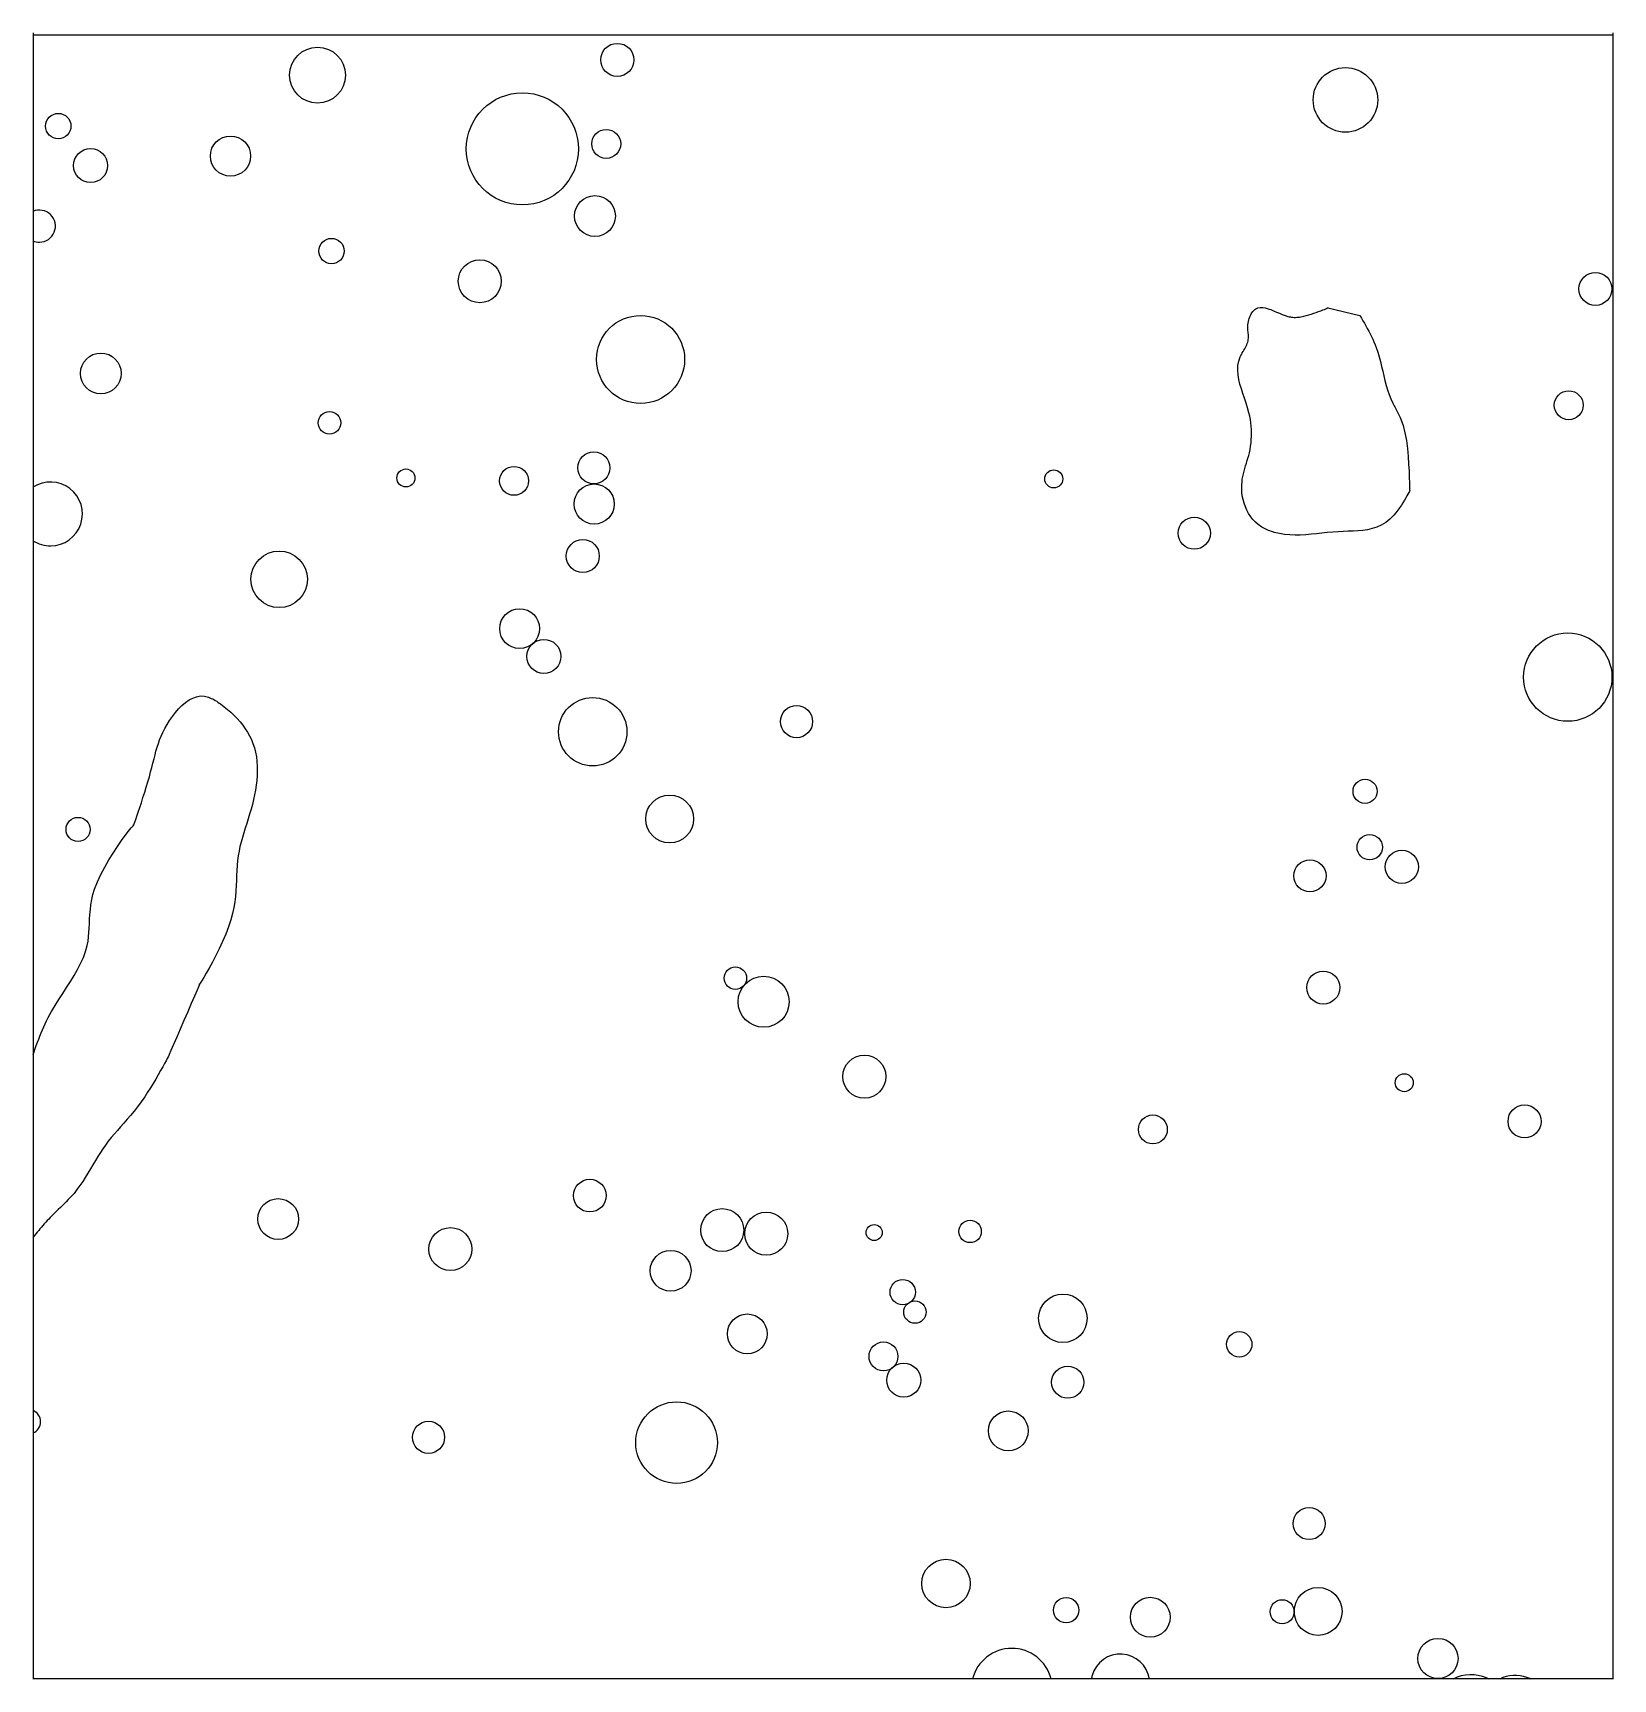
# Model space of a CAD drawing. Extents: x 6.07 to 7.05, y 6.52 to 7.55.
import ezdxf

# ---------------------------------------------------------------- set-up
doc = ezdxf.new("R2010")
doc.units = 0
doc.layers.add('LAYER1', color=7, linetype='CONTINUOUS')
doc.layers.add('LAYER12', color=5, linetype='CONTINUOUS')

msp = doc.modelspace()

# ---------------------------------------------------------------- linework, layer by layer
at = {"layer": 'LAYER1', "color": 7, "linetype": 'CONTINUOUS'}
for points in [[(6.8916, 7.372), (6.8926, 7.3704), (6.8935, 7.3688), (6.8945, 7.3672), (6.8954, 7.3656), (6.8963, 7.364), (6.8972, 7.3623), (6.898, 7.3607), (6.8989, 7.359), (6.8997, 7.3574), (6.9004, 7.3557), (6.9011, 7.3539), (6.9018, 7.3522), (6.9028, 7.3493), (6.9037, 7.3464), (6.9045, 7.3434), (6.9052, 7.3404), (6.9059, 7.3374), (6.9066, 7.3345), (6.9073, 7.3315), (6.9081, 7.3285), (6.9089, 7.3257), (6.9099, 7.3228), (6.9109, 7.3201), (6.9121, 7.3175), (6.9126, 7.3167), (6.913, 7.3159), (6.9134, 7.3151), (6.9138, 7.3143), (6.9143, 7.3135), (6.9147, 7.3127), (6.9152, 7.3119), (6.9156, 7.3111), (6.916, 7.3103), (6.9164, 7.3094), (6.9168, 7.3085), (6.9172, 7.3076), (6.9186, 7.3035), (6.9197, 7.299), (6.9206, 7.2942), (6.9213, 7.2892), (6.9217, 7.2843), (6.922, 7.2796), (6.9223, 7.2751), (6.9224, 7.2712), (6.9225, 7.2678), (6.9225, 7.2652), (6.9226, 7.2635), (6.9227, 7.2628), (6.9227, 7.2628), (6.9227, 7.2628), (6.9228, 7.2628), (6.9228, 7.2629), (6.9228, 7.2629), (6.9228, 7.2629), (6.9228, 7.2629), (6.9228, 7.2629), (6.9228, 7.2629), (6.9228, 7.2629), (6.9227, 7.2629), (6.9227, 7.2628), (6.9225, 7.2624), (6.9221, 7.2618), (6.9216, 7.2609), (6.921, 7.2598), (6.9203, 7.2585), (6.9194, 7.257), (6.9185, 7.2555), (6.9175, 7.2539), (6.9164, 7.2523), (6.9153, 7.2508), (6.9141, 7.2492), (6.9129, 7.2478), (6.9104, 7.2453), (6.9078, 7.2432), (6.905, 7.2416), (6.9022, 7.2403), (6.8994, 7.2394), (6.8965, 7.2387), (6.8935, 7.2382), (6.8905, 7.2379), (6.8874, 7.2378), (6.8844, 7.2377), (6.8813, 7.2376), (6.8782, 7.2374), (6.8748, 7.2372), (6.8714, 7.2369), (6.868, 7.2366), (6.8647, 7.2362), (6.8613, 7.2359), (6.858, 7.2356), (6.8546, 7.2354), (6.8513, 7.2354), (6.8481, 7.2355), (6.8448, 7.2358), (6.8416, 7.2363), (6.8384, 7.237), (6.8375, 7.2373), (6.8366, 7.2376), (6.8357, 7.2379), (6.8348, 7.2382), (6.834, 7.2386), (6.8331, 7.239), (6.8323, 7.2394), (6.8315, 7.2398), (6.8306, 7.2403), (6.8299, 7.2408), (6.8291, 7.2413), (6.8284, 7.2419), (6.8267, 7.2434), (6.8251, 7.245), (6.8237, 7.2468), (6.8224, 7.2488), (6.8213, 7.2508), (6.8204, 7.2529), (6.8196, 7.2552), (6.819, 7.2574), (6.8185, 7.2597), (6.8182, 7.2621), (6.8181, 7.2644), (6.8181, 7.2667), (6.8183, 7.2684), (6.8185, 7.2701), (6.8188, 7.2718), (6.8192, 7.2735), (6.8196, 7.2751), (6.8201, 7.2768), (6.8205, 7.2784), (6.821, 7.2801), (6.8215, 7.2817), (6.822, 7.2833), (6.8225, 7.285), (6.8229, 7.2866), (6.8233, 7.2886), (6.8236, 7.2907), (6.8239, 7.2927), (6.8241, 7.2948), (6.8242, 7.2968), (6.8242, 7.2989), (6.8242, 7.301), (6.824, 7.3031), (6.8238, 7.3052), (6.8235, 7.3073), (6.8231, 7.3094), (6.8226, 7.3115), (6.8218, 7.3145), (6.8208, 7.3175), (6.8198, 7.3205), (6.8188, 7.3235), (6.8179, 7.3265), (6.817, 7.3294), (6.8163, 7.3323), (6.8159, 7.3352), (6.8157, 7.3381), (6.8158, 7.3409), (6.8163, 7.3436), (6.8172, 7.3463), (6.8176, 7.3471), (6.8181, 7.348), (6.8185, 7.3488), (6.819, 7.3496), (6.8195, 7.3504), (6.82, 7.3513), (6.8204, 7.3521), (6.8209, 7.3529), (6.8213, 7.3538), (6.8216, 7.3546), (6.8219, 7.3554), (6.8221, 7.3563), (6.8222, 7.3571), (6.8223, 7.3579), (6.8223, 7.3587), (6.8223, 7.3595), (6.8223, 7.3603), (6.8222, 7.3611), (6.8221, 7.3619), (6.822, 7.3628), (6.822, 7.3636), (6.822, 7.3645), (6.822, 7.3654), (6.822, 7.3663), (6.8221, 7.3673), (6.8223, 7.3683), (6.8225, 7.3693), (6.8228, 7.3703), (6.8231, 7.3712), (6.8235, 7.3721), (6.824, 7.373), (6.8245, 7.3738), (6.825, 7.3746), (6.8256, 7.3752), (6.8262, 7.3758), (6.8269, 7.3763), (6.8282, 7.3769), (6.8296, 7.3771), (6.8312, 7.3771), (6.8328, 7.3768), (6.8345, 7.3763), (6.8362, 7.3757), (6.838, 7.375), (6.8398, 7.3742), (6.8416, 7.3735), (6.8434, 7.3727), (6.8451, 7.3721), (6.8468, 7.3715), (6.8476, 7.3713), (6.8485, 7.3712), (6.8492, 7.371), (6.85, 7.371), (6.8508, 7.3709), (6.8516, 7.3709), (6.8525, 7.371), (6.8533, 7.371), (6.8541, 7.3711), (6.855, 7.3713), (6.8559, 7.3714), (6.8568, 7.3716), (6.8583, 7.372), (6.8598, 7.3725), (6.8614, 7.3729), (6.863, 7.3735), (6.8645, 7.374), (6.866, 7.3745), (6.8673, 7.375), (6.8686, 7.3755), (6.8696, 7.3759), (6.8705, 7.3763), (6.8712, 7.3766), (6.8717, 7.3768), (6.8717, 7.3768), (6.8718, 7.3768), (6.8718, 7.3768), (6.8719, 7.3768), (6.8719, 7.3769), (6.8719, 7.3769), (6.8718, 7.3768), (6.8718, 7.3768), (6.8718, 7.3768), (6.8718, 7.3768), (6.8717, 7.3768), (6.8717, 7.3768)], [(6.8717, 7.3768), (6.8916, 7.372)], [(6.0657, 6.9118), (6.0663, 6.9137), (6.067, 6.9157), (6.0677, 6.9176), (6.0684, 6.9196), (6.0692, 6.9215), (6.0699, 6.9234), (6.0707, 6.9254), (6.0715, 6.9273), (6.0723, 6.9292), (6.0732, 6.9311), (6.0741, 6.933), (6.075, 6.9349), (6.0771, 6.9387), (6.0794, 6.9425), (6.0818, 6.9463), (6.0842, 6.95), (6.0866, 6.9537), (6.089, 6.9575), (6.0912, 6.9612), (6.0934, 6.9649), (6.0953, 6.9686), (6.097, 6.9724), (6.0984, 6.9761), (6.0994, 6.9799), (6.0999, 6.9826), (6.1003, 6.9853), (6.1005, 6.988), (6.1007, 6.9907), (6.1008, 6.9935), (6.1009, 6.9963), (6.1011, 6.9992), (6.1014, 7.0022), (6.1017, 7.0052), (6.1023, 7.0084), (6.103, 7.0116), (6.104, 7.0148), (6.1057, 7.0194), (6.1078, 7.024), (6.1103, 7.0286), (6.1129, 7.0331), (6.1155, 7.0374), (6.1182, 7.0415), (6.1208, 7.0452), (6.1231, 7.0484), (6.1252, 7.0511), (6.1268, 7.0531), (6.128, 7.0544), (6.1285, 7.0549), (6.1285, 7.0549), (6.1285, 7.0549), (6.1285, 7.0549), (6.1285, 7.0549), (6.1285, 7.0549), (6.1285, 7.0549), (6.1285, 7.0549), (6.1285, 7.0549), (6.1285, 7.0549), (6.1285, 7.0549), (6.1285, 7.0549), (6.1285, 7.0549), (6.1286, 7.0555), (6.129, 7.0567), (6.1296, 7.0583), (6.1303, 7.0604), (6.1311, 7.0629), (6.1321, 7.0657), (6.1331, 7.0687), (6.1341, 7.0719), (6.1352, 7.0752), (6.1362, 7.0785), (6.1372, 7.0818), (6.1381, 7.0849), (6.1389, 7.0879), (6.1396, 7.0907), (6.1403, 7.0934), (6.141, 7.096), (6.1416, 7.0985), (6.1422, 7.1009), (6.1429, 7.1032), (6.1437, 7.1055), (6.1445, 7.1078), (6.1454, 7.1102), (6.1465, 7.1125), (6.1477, 7.1149), (6.1491, 7.1174), (6.1507, 7.1199), (6.1524, 7.1224), (6.1543, 7.1248), (6.1563, 7.1271), (6.1584, 7.1292), (6.1606, 7.1311), (6.1628, 7.1327), (6.1652, 7.1339), (6.1675, 7.1347), (6.17, 7.1352), (6.1724, 7.1351), (6.1732, 7.1349), (6.1741, 7.1347), (6.1749, 7.1344), (6.1758, 7.1341), (6.1766, 7.1337), (6.1775, 7.1333), (6.1783, 7.1329), (6.1791, 7.1324), (6.18, 7.1319), (6.1808, 7.1313), (6.1816, 7.1308), (6.1824, 7.1302), (6.1847, 7.1285), (6.1868, 7.1268), (6.1889, 7.125), (6.1909, 7.1231), (6.1928, 7.1211), (6.1946, 7.1191), (6.1963, 7.117), (6.1978, 7.1148), (6.1992, 7.1126), (6.2005, 7.1103), (6.2016, 7.108), (6.2026, 7.1055), (6.2035, 7.1028), (6.2042, 7.1001), (6.2047, 7.0972), (6.205, 7.0944), (6.2052, 7.0915), (6.2053, 7.0885), (6.2052, 7.0856), (6.205, 7.0826), (6.2046, 7.0796), (6.2042, 7.0766), (6.2036, 7.0736), (6.203, 7.0707), (6.2022, 7.0676), (6.2014, 7.0646), (6.2005, 7.0616), (6.1996, 7.0587), (6.1987, 7.0557), (6.1978, 7.0528), (6.1969, 7.0499), (6.196, 7.047), (6.1952, 7.0442), (6.1945, 7.0414), (6.1939, 7.0385), (6.1934, 7.0357), (6.193, 7.0327), (6.1927, 7.0296), (6.1926, 7.0265), (6.1924, 7.0234), (6.1923, 7.0203), (6.1922, 7.0171), (6.192, 7.0138), (6.1917, 7.0104), (6.1913, 7.007), (6.1907, 7.0034), (6.1899, 6.9997), (6.1889, 6.9959), (6.1874, 6.9914), (6.1856, 6.9869), (6.1836, 6.9823), (6.1815, 6.9778), (6.1794, 6.9735), (6.1773, 6.9694), (6.1753, 6.9657), (6.1734, 6.9625), (6.1719, 6.9598), (6.1706, 6.9577), (6.1698, 6.9564), (6.1694, 6.9558), (6.1694, 6.9558), (6.1694, 6.9558), (6.1694, 6.9558), (6.1694, 6.9558), (6.1694, 6.9559), (6.1694, 6.9559), (6.1694, 6.9559), (6.1694, 6.9559), (6.1694, 6.9559), (6.1694, 6.9559), (6.1694, 6.9559), (6.1694, 6.9558), (6.1689, 6.9546), (6.1678, 6.952), (6.1662, 6.9483), (6.1642, 6.9437), (6.162, 6.9386), (6.1596, 6.9332), (6.1573, 6.9278), (6.1551, 6.9227), (6.1531, 6.9182), (6.1515, 6.9145), (6.1504, 6.9119), (6.15, 6.9108), (6.15, 6.9108), (6.15, 6.9108), (6.15, 6.9108), (6.15, 6.9108), (6.15, 6.9108), (6.15, 6.9108), (6.15, 6.9108), (6.15, 6.9108), (6.15, 6.9108), (6.15, 6.9108), (6.15, 6.9108), (6.15, 6.9108), (6.1497, 6.9104), (6.1492, 6.9094), (6.1485, 6.908), (6.1475, 6.9063), (6.1464, 6.9042), (6.1451, 6.9019), (6.1436, 6.8993), (6.1421, 6.8966), (6.1404, 6.8939), (6.1388, 6.8911), (6.137, 6.8884), (6.1353, 6.8857), (6.133, 6.8825), (6.1308, 6.8794), (6.1286, 6.8766), (6.1264, 6.874), (6.1243, 6.8716), (6.1222, 6.8692), (6.1202, 6.867), (6.1182, 6.8647), (6.1163, 6.8625), (6.1144, 6.8603), (6.1125, 6.858), (6.1108, 6.8556), (6.1092, 6.8533), (6.1076, 6.8509), (6.106, 6.8484), (6.1045, 6.8459), (6.103, 6.8433), (6.1014, 6.8407), (6.0998, 6.838), (6.0982, 6.8354), (6.0966, 6.8329), (6.0948, 6.8303), (6.093, 6.8279), (6.0912, 6.8255), (6.09, 6.8242), (6.0888, 6.8229), (6.0876, 6.8216), (6.0864, 6.8203), (6.0852, 6.8191), (6.0839, 6.8178), (6.0827, 6.8166), (6.0814, 6.8154), (6.0801, 6.8141), (6.0789, 6.8129), (6.0776, 6.8117), (6.0764, 6.8104), (6.0755, 6.8095), (6.0745, 6.8085), (6.0736, 6.8075), (6.0727, 6.8065), (6.0718, 6.8055), (6.0709, 6.8045), (6.07, 6.8034), (6.0692, 6.8024), (6.0683, 6.8014), (6.0674, 6.8004), (6.0665, 6.7993), (6.0657, 6.7983)]]:
    msp.add_lwpolyline(points, dxfattribs=at)
for centre, radius in [((6.2428, 7.5217), 0.0174), ((6.4294, 7.5312), 0.0103), ((6.8827, 7.5063), 0.0201), ((6.3703, 7.4758), 0.0349), ((6.0814, 7.49), 0.0079), ((6.1886, 7.4713), 0.0125), ((6.4225, 7.4789), 0.009), ((6.1015, 7.4654), 0.0106), ((6.4155, 7.434), 0.0127), ((6.2515, 7.4122), 0.0079), ((6.3438, 7.3934), 0.0134), ((7.0383, 7.3886), 0.0103), ((6.4439, 7.3447), 0.0274), ((6.1079, 7.336), 0.0127), ((7.0217, 7.3162), 0.009), ((6.2502, 7.3052), 0.007), ((6.4148, 7.2772), 0.01), ((6.3651, 7.2691), 0.009), ((6.2978, 7.2709), 0.0056), ((6.415, 7.2547), 0.0125), ((6.7011, 7.2703), 0.0056), ((6.7886, 7.2365), 0.01), ((6.4079, 7.2223), 0.0103), ((6.2189, 7.2078), 0.0176), ((6.3686, 7.1771), 0.0124), ((6.3837, 7.1598), 0.0106), ((7.0211, 7.1469), 0.0275), ((6.4141, 7.1129), 0.0213), ((6.541, 7.1192), 0.01), ((6.8949, 7.0758), 0.0075), ((6.462, 7.0586), 0.0149), ((6.0937, 7.0521), 0.0075), ((6.8978, 7.041), 0.0079), ((6.8606, 7.0232), 0.01), ((6.9178, 7.0288), 0.0103), ((6.5029, 6.9595), 0.007), ((6.5205, 6.9448), 0.0159), ((6.8689, 6.9536), 0.0103), ((6.5832, 6.8982), 0.0134), ((6.9193, 6.8944), 0.0056), ((6.9942, 6.8703), 0.0103), ((6.7628, 6.8653), 0.009), ((6.4123, 6.8241), 0.0102), ((6.2183, 6.8095), 0.0127), ((6.4947, 6.8026), 0.0134), ((6.5221, 6.8004), 0.0134), ((6.5893, 6.8011), 0.005), ((6.649, 6.8018), 0.007), ((6.3255, 6.7908), 0.0134), ((6.4626, 6.7773), 0.0127), ((6.6071, 6.764), 0.0079), ((6.6147, 6.7516), 0.007), ((6.7068, 6.7477), 0.0151), ((6.5103, 6.738), 0.0124), ((6.8166, 6.7315), 0.0079), ((6.5951, 6.724), 0.009), ((6.6077, 6.7092), 0.0106), ((6.7098, 6.7079), 0.01), ((6.4663, 6.6703), 0.0254), ((6.3119, 6.6736), 0.01), ((6.6728, 6.6776), 0.0124), ((6.8601, 6.6199), 0.01), ((6.634, 6.5826), 0.0151), ((6.8657, 6.5652), 0.0149), ((6.7088, 6.566), 0.0079), ((6.7612, 6.5616), 0.0124), ((6.8433, 6.565), 0.0075), ((6.9403, 6.5359), 0.0125)]:
    msp.add_circle(centre, radius, dxfattribs=at)
for centre, radius, start, end in [((6.0696, 7.4277), 0.01, -89.3798, 113.3395), ((6.0696, 7.4277), 0.01, -113.3315, -89.38), ((6.0765, 7.2485), 0.0199, -89.3809, 123.199), ((6.0765, 7.2485), 0.0199, -123.1993, -89.3809), ((6.0629, 6.6833), 0.0075, -68.1245, 68.1245), ((6.675, 6.517), 0.0252, 14.0457, 165.9543), ((6.7426, 6.5205), 0.0182, 8.2604, 164.884), ((6.7426, 6.5205), 0.0182, 164.8827, 171.7405), ((6.9609, 6.5011), 0.0247, 66.8801, 116.9142), ((6.9609, 6.5011), 0.0247, 63.0848, 66.8801), ((6.9884, 6.504), 0.0214, 70.2747, 116.8996), ((6.9884, 6.504), 0.0214, 63.1021, 70.2756)]:
    msp.add_arc(centre, radius, start, end, dxfattribs=at)
at = {"layer": 'LAYER12', "color": 5, "linetype": 'CONTINUOUS'}
for points in [[(6.0657, 7.548), (6.0657, 7.546)], [(7.049, 7.5465), (6.0657, 7.5465)], [(6.0657, 7.546), (6.0657, 6.5231)], [(7.0493, 7.546), (7.0493, 7.548)], [(7.0493, 6.5231), (7.0493, 7.546)], [(6.0657, 6.5235), (7.049, 6.5235)]]:
    msp.add_lwpolyline(points, dxfattribs=at)

doc.saveas('drawing.dxf')
